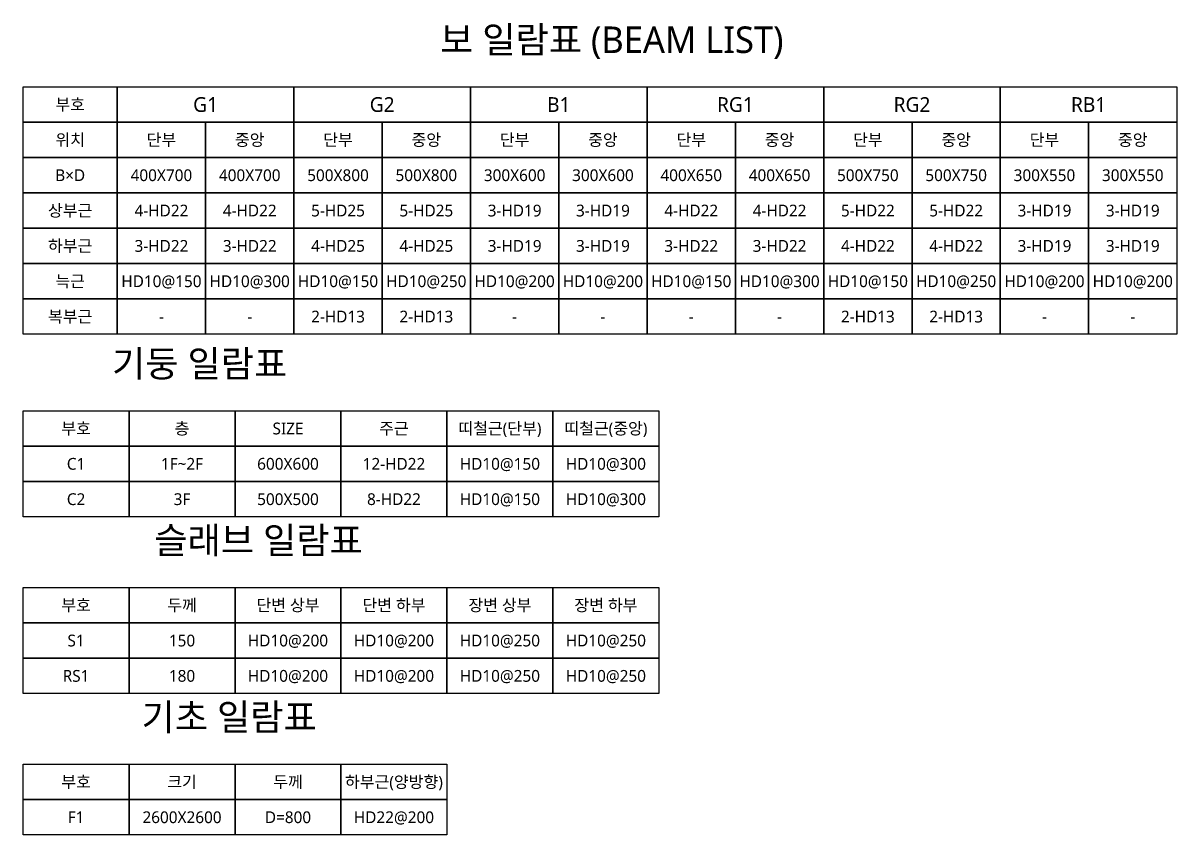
# Model space of a CAD drawing. Header units: millimetres. Extents: x -11175 to 201700, y -5303 to 124675.
# Drawn here: x 180000 to 199600, y 59300 to 73083 of the extents above; entities that cross this region are included whole.
import ezdxf
from ezdxf.enums import TextEntityAlignment as Align

# ---------------------------------------------------------------- set-up
doc = ezdxf.new("R2010")
doc.units = ezdxf.units.MM
doc.layers.add('S-TABLE', color=7, linetype='Continuous')
doc.layers.add('S-TABLE-TXT', color=7, linetype='Continuous')
doc.styles.add('KOR', font='malgun.ttf')

msp = doc.modelspace()

# ---------------------------------------------------------------- linework, layer by layer
at = {"layer": 'S-TABLE'}
for points in [[(180000, 72000), (181600, 72000), (181600, 71400), (180000, 71400)], [(181600, 72000), (184600, 72000), (184600, 71400), (181600, 71400)], [(184600, 72000), (187600, 72000), (187600, 71400), (184600, 71400)], [(187600, 72000), (190600, 72000), (190600, 71400), (187600, 71400)], [(190600, 72000), (193600, 72000), (193600, 71400), (190600, 71400)], [(193600, 72000), (196600, 72000), (196600, 71400), (193600, 71400)], [(196600, 72000), (199600, 72000), (199600, 71400), (196600, 71400)], [(180000, 71400), (181600, 71400), (181600, 70800), (180000, 70800)], [(181600, 71400), (183100, 71400), (183100, 70800), (181600, 70800)], [(183100, 71400), (184600, 71400), (184600, 70800), (183100, 70800)], [(184600, 71400), (186100, 71400), (186100, 70800), (184600, 70800)], [(186100, 71400), (187600, 71400), (187600, 70800), (186100, 70800)], [(187600, 71400), (189100, 71400), (189100, 70800), (187600, 70800)], [(189100, 71400), (190600, 71400), (190600, 70800), (189100, 70800)], [(190600, 71400), (192100, 71400), (192100, 70800), (190600, 70800)], [(192100, 71400), (193600, 71400), (193600, 70800), (192100, 70800)], [(193600, 71400), (195100, 71400), (195100, 70800), (193600, 70800)], [(195100, 71400), (196600, 71400), (196600, 70800), (195100, 70800)], [(196600, 71400), (198100, 71400), (198100, 70800), (196600, 70800)], [(198100, 71400), (199600, 71400), (199600, 70800), (198100, 70800)], [(180000, 70800), (181600, 70800), (181600, 70200), (180000, 70200)], [(181600, 70800), (183100, 70800), (183100, 70200), (181600, 70200)], [(183100, 70800), (184600, 70800), (184600, 70200), (183100, 70200)], [(184600, 70800), (186100, 70800), (186100, 70200), (184600, 70200)], [(186100, 70800), (187600, 70800), (187600, 70200), (186100, 70200)], [(187600, 70800), (189100, 70800), (189100, 70200), (187600, 70200)], [(189100, 70800), (190600, 70800), (190600, 70200), (189100, 70200)], [(190600, 70800), (192100, 70800), (192100, 70200), (190600, 70200)], [(192100, 70800), (193600, 70800), (193600, 70200), (192100, 70200)], [(193600, 70800), (195100, 70800), (195100, 70200), (193600, 70200)], [(195100, 70800), (196600, 70800), (196600, 70200), (195100, 70200)], [(196600, 70800), (198100, 70800), (198100, 70200), (196600, 70200)], [(198100, 70800), (199600, 70800), (199600, 70200), (198100, 70200)], [(180000, 70200), (181600, 70200), (181600, 69600), (180000, 69600)], [(181600, 70200), (183100, 70200), (183100, 69600), (181600, 69600)], [(183100, 70200), (184600, 70200), (184600, 69600), (183100, 69600)], [(184600, 70200), (186100, 70200), (186100, 69600), (184600, 69600)], [(186100, 70200), (187600, 70200), (187600, 69600), (186100, 69600)], [(187600, 70200), (189100, 70200), (189100, 69600), (187600, 69600)], [(189100, 70200), (190600, 70200), (190600, 69600), (189100, 69600)], [(190600, 70200), (192100, 70200), (192100, 69600), (190600, 69600)], [(192100, 70200), (193600, 70200), (193600, 69600), (192100, 69600)], [(193600, 70200), (195100, 70200), (195100, 69600), (193600, 69600)], [(195100, 70200), (196600, 70200), (196600, 69600), (195100, 69600)], [(196600, 70200), (198100, 70200), (198100, 69600), (196600, 69600)], [(198100, 70200), (199600, 70200), (199600, 69600), (198100, 69600)], [(180000, 69600), (181600, 69600), (181600, 69000), (180000, 69000)], [(181600, 69600), (183100, 69600), (183100, 69000), (181600, 69000)], [(183100, 69600), (184600, 69600), (184600, 69000), (183100, 69000)], [(184600, 69600), (186100, 69600), (186100, 69000), (184600, 69000)], [(186100, 69600), (187600, 69600), (187600, 69000), (186100, 69000)], [(187600, 69600), (189100, 69600), (189100, 69000), (187600, 69000)], [(189100, 69600), (190600, 69600), (190600, 69000), (189100, 69000)], [(190600, 69600), (192100, 69600), (192100, 69000), (190600, 69000)], [(192100, 69600), (193600, 69600), (193600, 69000), (192100, 69000)], [(193600, 69600), (195100, 69600), (195100, 69000), (193600, 69000)], [(195100, 69600), (196600, 69600), (196600, 69000), (195100, 69000)], [(196600, 69600), (198100, 69600), (198100, 69000), (196600, 69000)], [(198100, 69600), (199600, 69600), (199600, 69000), (198100, 69000)], [(180000, 69000), (181600, 69000), (181600, 68400), (180000, 68400)], [(181600, 69000), (183100, 69000), (183100, 68400), (181600, 68400)], [(183100, 69000), (184600, 69000), (184600, 68400), (183100, 68400)], [(184600, 69000), (186100, 69000), (186100, 68400), (184600, 68400)], [(186100, 69000), (187600, 69000), (187600, 68400), (186100, 68400)], [(187600, 69000), (189100, 69000), (189100, 68400), (187600, 68400)], [(189100, 69000), (190600, 69000), (190600, 68400), (189100, 68400)], [(190600, 69000), (192100, 69000), (192100, 68400), (190600, 68400)], [(192100, 69000), (193600, 69000), (193600, 68400), (192100, 68400)], [(193600, 69000), (195100, 69000), (195100, 68400), (193600, 68400)], [(195100, 69000), (196600, 69000), (196600, 68400), (195100, 68400)], [(196600, 69000), (198100, 69000), (198100, 68400), (196600, 68400)], [(198100, 69000), (199600, 69000), (199600, 68400), (198100, 68400)], [(180000, 68400), (181600, 68400), (181600, 67800), (180000, 67800)], [(181600, 68400), (183100, 68400), (183100, 67800), (181600, 67800)], [(183100, 68400), (184600, 68400), (184600, 67800), (183100, 67800)], [(184600, 68400), (186100, 68400), (186100, 67800), (184600, 67800)], [(186100, 68400), (187600, 68400), (187600, 67800), (186100, 67800)], [(187600, 68400), (189100, 68400), (189100, 67800), (187600, 67800)], [(189100, 68400), (190600, 68400), (190600, 67800), (189100, 67800)], [(190600, 68400), (192100, 68400), (192100, 67800), (190600, 67800)], [(192100, 68400), (193600, 68400), (193600, 67800), (192100, 67800)], [(193600, 68400), (195100, 68400), (195100, 67800), (193600, 67800)], [(195100, 68400), (196600, 68400), (196600, 67800), (195100, 67800)], [(196600, 68400), (198100, 68400), (198100, 67800), (196600, 67800)], [(198100, 68400), (199600, 68400), (199600, 67800), (198100, 67800)], [(180000, 66500), (181800, 66500), (181800, 65900), (180000, 65900)], [(181800, 66500), (183600, 66500), (183600, 65900), (181800, 65900)], [(183600, 66500), (185400, 66500), (185400, 65900), (183600, 65900)], [(185400, 66500), (187200, 66500), (187200, 65900), (185400, 65900)], [(187200, 66500), (189000, 66500), (189000, 65900), (187200, 65900)], [(189000, 66500), (190800, 66500), (190800, 65900), (189000, 65900)], [(180000, 65900), (181800, 65900), (181800, 65300), (180000, 65300)], [(181800, 65900), (183600, 65900), (183600, 65300), (181800, 65300)], [(183600, 65900), (185400, 65900), (185400, 65300), (183600, 65300)], [(185400, 65900), (187200, 65900), (187200, 65300), (185400, 65300)], [(187200, 65900), (189000, 65900), (189000, 65300), (187200, 65300)], [(189000, 65900), (190800, 65900), (190800, 65300), (189000, 65300)], [(180000, 65300), (181800, 65300), (181800, 64700), (180000, 64700)], [(181800, 65300), (183600, 65300), (183600, 64700), (181800, 64700)], [(183600, 65300), (185400, 65300), (185400, 64700), (183600, 64700)], [(185400, 65300), (187200, 65300), (187200, 64700), (185400, 64700)], [(187200, 65300), (189000, 65300), (189000, 64700), (187200, 64700)], [(189000, 65300), (190800, 65300), (190800, 64700), (189000, 64700)], [(180000, 63500), (181800, 63500), (181800, 62900), (180000, 62900)], [(181800, 63500), (183600, 63500), (183600, 62900), (181800, 62900)], [(183600, 63500), (185400, 63500), (185400, 62900), (183600, 62900)], [(185400, 63500), (187200, 63500), (187200, 62900), (185400, 62900)], [(187200, 63500), (189000, 63500), (189000, 62900), (187200, 62900)], [(189000, 63500), (190800, 63500), (190800, 62900), (189000, 62900)], [(180000, 62900), (181800, 62900), (181800, 62300), (180000, 62300)], [(181800, 62900), (183600, 62900), (183600, 62300), (181800, 62300)], [(183600, 62900), (185400, 62900), (185400, 62300), (183600, 62300)], [(185400, 62900), (187200, 62900), (187200, 62300), (185400, 62300)], [(187200, 62900), (189000, 62900), (189000, 62300), (187200, 62300)], [(189000, 62900), (190800, 62900), (190800, 62300), (189000, 62300)], [(180000, 62300), (181800, 62300), (181800, 61700), (180000, 61700)], [(181800, 62300), (183600, 62300), (183600, 61700), (181800, 61700)], [(183600, 62300), (185400, 62300), (185400, 61700), (183600, 61700)], [(185400, 62300), (187200, 62300), (187200, 61700), (185400, 61700)], [(187200, 62300), (189000, 62300), (189000, 61700), (187200, 61700)], [(189000, 62300), (190800, 62300), (190800, 61700), (189000, 61700)], [(180000, 60500), (181800, 60500), (181800, 59900), (180000, 59900)], [(181800, 60500), (183600, 60500), (183600, 59900), (181800, 59900)], [(183600, 60500), (185400, 60500), (185400, 59900), (183600, 59900)], [(185400, 60500), (187200, 60500), (187200, 59900), (185400, 59900)], [(180000, 59900), (181800, 59900), (181800, 59300), (180000, 59300)], [(181800, 59900), (183600, 59900), (183600, 59300), (181800, 59300)], [(183600, 59900), (185400, 59900), (185400, 59300), (183600, 59300)], [(185400, 59900), (187200, 59900), (187200, 59300), (185400, 59300)]]:
    msp.add_lwpolyline(points, close=True, dxfattribs=at)

# ---------------------------------------------------------------- texts
at = {"layer": 'S-TABLE-TXT', "style": 'KOR'}
for s, height, p in [('보 일람표 (BEAM LIST)', 450, (190000, 72800)), ('부호', 200, (180800, 71700)), ('G1', 250, (183100, 71700)), ('G2', 250, (186100, 71700)), ('B1', 250, (189100, 71700)), ('RG1', 250, (192100, 71700)), ('RG2', 250, (195100, 71700)), ('RB1', 250, (198100, 71700)), ('위치', 200, (180800, 71100)), ('단부', 200, (182350, 71100)), ('중앙', 200, (183850, 71100)), ('단부', 200, (185350, 71100)), ('중앙', 200, (186850, 71100)), ('단부', 200, (188350, 71100)), ('중앙', 200, (189850, 71100)), ('단부', 200, (191350, 71100)), ('중앙', 200, (192850, 71100)), ('단부', 200, (194350, 71100)), ('중앙', 200, (195850, 71100)), ('단부', 200, (197350, 71100)), ('중앙', 200, (198850, 71100)), ('B×D', 200, (180800, 70500)), ('400X700', 200, (182350, 70500)), ('400X700', 200, (183850, 70500)), ('500X800', 200, (185350, 70500)), ('500X800', 200, (186850, 70500)), ('300X600', 200, (188350, 70500)), ('300X600', 200, (189850, 70500)), ('400X650', 200, (191350, 70500)), ('400X650', 200, (192850, 70500)), ('500X750', 200, (194350, 70500)), ('500X750', 200, (195850, 70500)), ('300X550', 200, (197350, 70500)), ('300X550', 200, (198850, 70500)), ('상부근', 200, (180800, 69900)), ('4-HD22', 200, (182350, 69900)), ('4-HD22', 200, (183850, 69900)), ('5-HD25', 200, (185350, 69900)), ('5-HD25', 200, (186850, 69900)), ('3-HD19', 200, (188350, 69900)), ('3-HD19', 200, (189850, 69900)), ('4-HD22', 200, (191350, 69900)), ('4-HD22', 200, (192850, 69900)), ('5-HD22', 200, (194350, 69900)), ('5-HD22', 200, (195850, 69900)), ('3-HD19', 200, (197350, 69900)), ('3-HD19', 200, (198850, 69900)), ('하부근', 200, (180800, 69300)), ('3-HD22', 200, (182350, 69300)), ('3-HD22', 200, (183850, 69300)), ('4-HD25', 200, (185350, 69300)), ('4-HD25', 200, (186850, 69300)), ('3-HD19', 200, (188350, 69300)), ('3-HD19', 200, (189850, 69300)), ('3-HD22', 200, (191350, 69300)), ('3-HD22', 200, (192850, 69300)), ('4-HD22', 200, (194350, 69300)), ('4-HD22', 200, (195850, 69300)), ('3-HD19', 200, (197350, 69300)), ('3-HD19', 200, (198850, 69300)), ('늑근', 200, (180800, 68700)), ('HD10@150', 200, (182350, 68700)), ('HD10@300', 200, (183850, 68700)), ('HD10@150', 200, (185350, 68700)), ('HD10@250', 200, (186850, 68700)), ('HD10@200', 200, (188350, 68700)), ('HD10@200', 200, (189850, 68700)), ('HD10@150', 200, (191350, 68700)), ('HD10@300', 200, (192850, 68700)), ('HD10@150', 200, (194350, 68700)), ('HD10@250', 200, (195850, 68700)), ('HD10@200', 200, (197350, 68700)), ('HD10@200', 200, (198850, 68700)), ('복부근', 200, (180800, 68100)), ('-', 200, (182350, 68100)), ('-', 200, (183850, 68100)), ('2-HD13', 200, (185350, 68100)), ('2-HD13', 200, (186850, 68100)), ('-', 200, (188350, 68100)), ('-', 200, (189850, 68100)), ('-', 200, (191350, 68100)), ('-', 200, (192850, 68100)), ('2-HD13', 200, (194350, 68100)), ('2-HD13', 200, (195850, 68100)), ('-', 200, (197350, 68100)), ('-', 200, (198850, 68100)), ('기둥 일람표', 450, (183000, 67300)), ('부호', 200, (180900, 66200)), ('층', 200, (182700, 66200)), ('SIZE', 200, (184500, 66200)), ('주근', 200, (186300, 66200)), ('띠철근(단부)', 200, (188100, 66200)), ('띠철근(중앙)', 200, (189900, 66200)), ('C1', 200, (180900, 65600)), ('1F~2F', 200, (182700, 65600)), ('600X600', 200, (184500, 65600)), ('12-HD22', 200, (186300, 65600)), ('HD10@150', 200, (188100, 65600)), ('HD10@300', 200, (189900, 65600)), ('C2', 200, (180900, 65000)), ('3F', 200, (182700, 65000)), ('500X500', 200, (184500, 65000)), ('8-HD22', 200, (186300, 65000)), ('HD10@150', 200, (188100, 65000)), ('HD10@300', 200, (189900, 65000)), ('슬래브 일람표', 450, (184000, 64300)), ('부호', 200, (180900, 63200)), ('두께', 200, (182700, 63200)), ('단변 상부', 200, (184500, 63200)), ('단변 하부', 200, (186300, 63200)), ('장변 상부', 200, (188100, 63200)), ('장변 하부', 200, (189900, 63200)), ('S1', 200, (180900, 62600)), ('150', 200, (182700, 62600)), ('HD10@200', 200, (184500, 62600)), ('HD10@200', 200, (186300, 62600)), ('HD10@250', 200, (188100, 62600)), ('HD10@250', 200, (189900, 62600)), ('RS1', 200, (180900, 62000)), ('180', 200, (182700, 62000)), ('HD10@200', 200, (184500, 62000)), ('HD10@200', 200, (186300, 62000)), ('HD10@250', 200, (188100, 62000)), ('HD10@250', 200, (189900, 62000)), ('기초 일람표', 450, (183500, 61300)), ('부호', 200, (180900, 60200)), ('크기', 200, (182700, 60200)), ('두께', 200, (184500, 60200)), ('하부근(양방향)', 200, (186300, 60200)), ('F1', 200, (180900, 59600)), ('2600X2600', 200, (182700, 59600)), ('D=800', 200, (184500, 59600)), ('HD22@200', 200, (186300, 59600))]:
    msp.add_text(s, height=height, dxfattribs=at).set_placement(p, align=Align.MIDDLE_CENTER)

doc.saveas('drawing.dxf')
